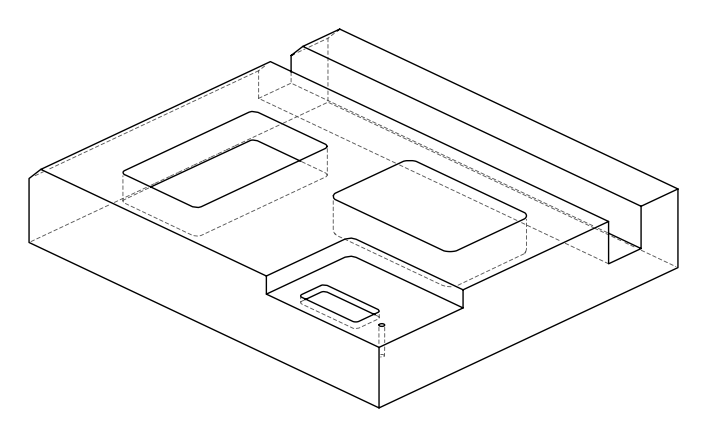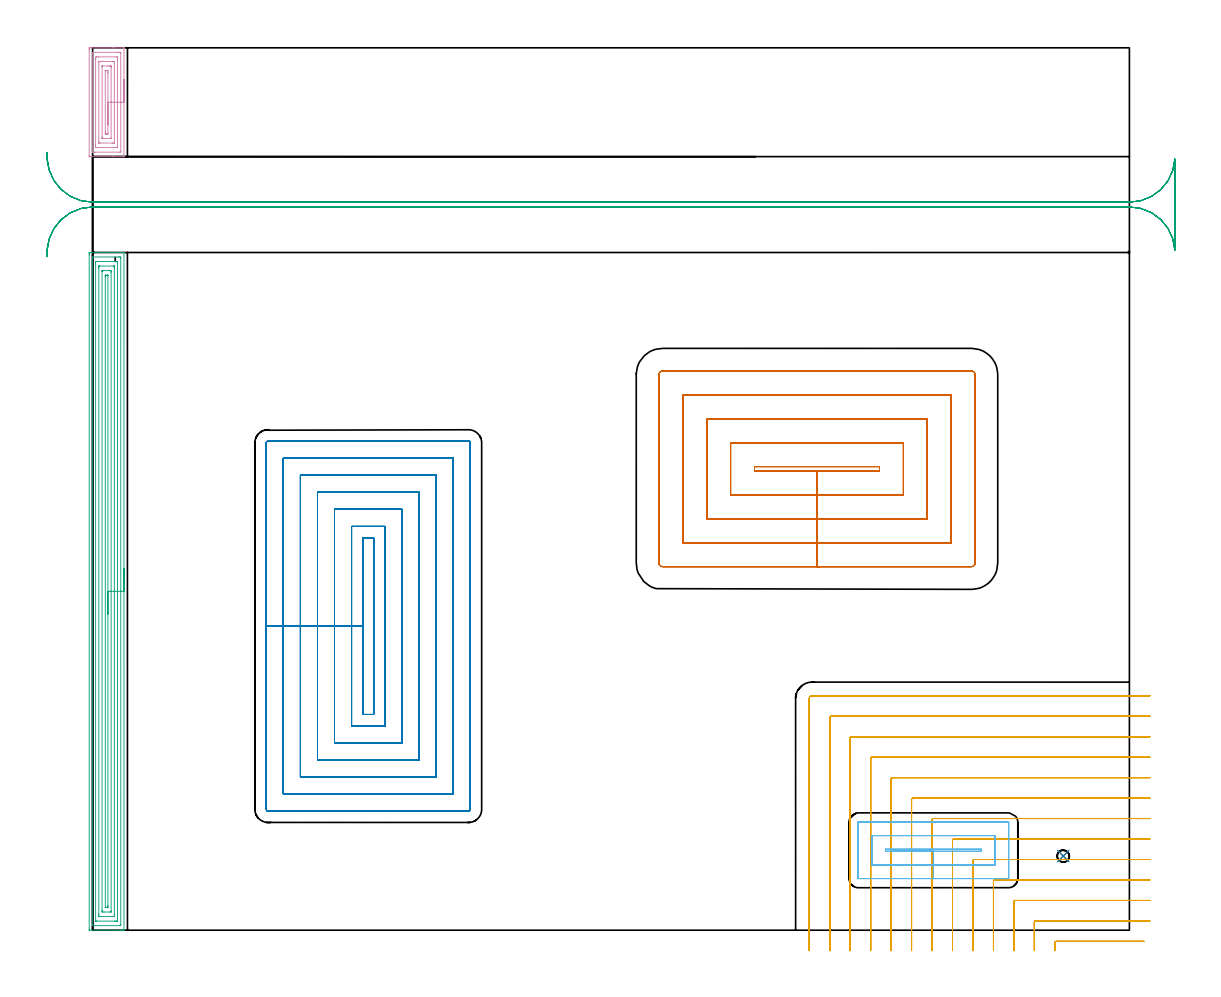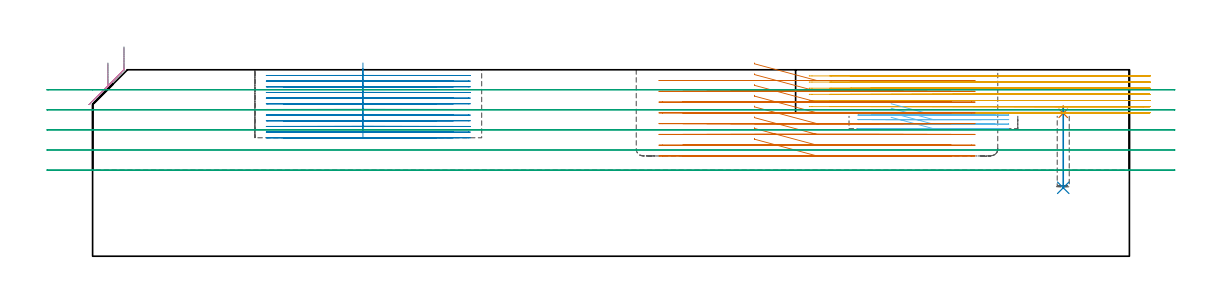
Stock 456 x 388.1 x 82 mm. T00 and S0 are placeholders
(PLAN: 9 operations, 7 tool changes, 143.5 min)
(1 SPOT_DRILL | STEP1POCKET | NXT0321_9005460120000 | 0.03 min | 1998 mm3)
(2 DRILL_BLIND_HOLE_INTO_CENTER | STEP1POCKET | NXT0301_024 | 0.15 min | 707 mm3)
(3 AREA_MILL | FG_CHAMFER_SURFACE | UGT0205_001 | 14.55 min | 35742 mm3)
(4 AREA_MILL_1 | FG_CHAMFER_SURFACE_1 | UGT0205_001 | 2.54 min | 6453 mm3)
(5 MILL_CORNER_NOTCH_RECTANGULAR | CORNER_NOTCH_RECTANGULAR | NXT0201_011 | Follow Part, ap 3, ae 75% | 30.42 min | 300500 mm3)
(6 MILL_RECTANGULAR_POCKET | POCKET_RECTANGULAR_STRAIGHT | UGT0201_007 | Follow Part, ap 2, ae 75% | 3.65 min | 16994 mm3)
(7 MILL_RECTANGULAR_POCKET_1 | POCKET_RECTANGULAR_STRAIGHT_1 | UGT0201_095 | Follow Part, ap 5, ae 75% | 24.2 min | 633242 mm3)
(8 MILL_RECTANGULAR_POCKET_2 | POCKET_RECTANGULAR_STRAIGHT_2 | NXT0201_013 | Follow Part, ap 2.5, ae 75% | 57.14 min | 514080 mm3)
(9 MILL_RECTANGULAR_SLOT | SLOT_RECTANGULAR | UGT0201_019 | Follow Part, ap 10, ae 75% | 10.87 min | 845265 mm3)
(TOOL NXT0321_9005460120000 | NC Spot Drill, 142deg, 12mm, Carbide, Uncoated | D12 PA142 FL30 Z2)
(TOOL NXT0301_024 | Carbide Drill 5.3mm [860.1-0530-027A1-MM 2214] | D5.3 PA140 FL44 Z2)
(TOOL UGT0205_001 | Chamfer Mill 20 x 3 x 45 deg. | D20 FL50 Z2)
(TOOL NXT0201_011 | ENDMILL 12mm [2P460-1200-NA 1630] | D12 FL38 Z6)
(TOOL UGT0201_007 | End Mill 8 mm | D8 FL19 Z4)
(TOOL UGT0201_095 | End mill 20 mm | D20 R3 FL38 Z4)
(TOOL NXT0201_013 | ENDMILL 10mm | D10 FL30 Z4)
(TOOL UGT0201_019 | End mill 40 mm | D40 FL63 Z6)
(OP 1 SPOT_DRILL)
G17 G21 G94 G90
T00 M6
G54
G17 G0 G90 X426.9 Y32.6 S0 M3
G43 Z92. H0
G94 G81 G98 Z62.872 F250. R66.1
G80
M5
M2
(OP 2 DRILL_BLIND_HOLE_INTO_CENTER)
G17 G21 G94 G90
T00 M6
G54
G17 G0 G90 X426.9 Y32.6 S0 M3
G43 Z92. H1
G94 G81 G98 Z30.1 F250. R65.1
G80
M5
M2
(OP 3 AREA_MILL)
G17 G21 G94 G90
T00 M6
G54
G17 G0 G90 X13.8 Y159.05 S1061 M3
G43 Z92. H0
G94 G1 Y159.012 Z91.128 F250.
Y158.898 Z90.263
Y158.709 Z89.412
Y158.447 Z88.58
Y158.113 Z87.774
Y157.71 Z87.
Y157.242 Z86.264
Y156.71 Z85.572
Y156.121 Z84.929
Y155.478 Z84.339
Y154.786 Z83.808
Y154.05 Z83.34
Y153.276 Z82.937
Y152.47 Z82.603
Y151.638 Z82.341
Y150.786 Z82.152
Y149.922 Z82.038
Y149.05 Z82.
Y0.182
X13.797 Y0.01 Z81.988
X13.761 Y0.007 Z81.952
X13.357 Y0. Z81.557
X13.088 Z81.288
X12.367 Z80.562
X11.118 Z79.315
X9.703 Z77.898
X-1.219 Z66.978
X-1.492 Y0.01 Z66.706
X-1.499 Y0.282 Z66.699
Y0.3
X-1.5 Y297.126 Z66.7
X-1.499 Y297.471 Z66.701
X-1.494 Y298.014 Z66.703
X-1.492 Y298.092 Z66.706
X-0.955 Y298.096 Z67.242
X-0.331 Y298.1 Z67.867
X10.591 Z78.785
X12.006 Z80.203
X12.367 Z80.562
X13.088 Z81.288
X13.358 Z81.557
X13.761 Y298.093 Z81.952
X13.797 Y298.09 Z81.988
X13.8 Y297.918 Z82.
Y149.05
X12.386 Z80.586
X12.385 Y2.398 Z80.585
X12.367 Y2.01 Z80.567
X11.892 Y2.001 Z80.092
X0.821 Y2. Z69.021
X0.346 Y2.001 Z68.546
X-0.067 Y2.01 Z68.133
X-0.085 Y2.417 Z68.115
X-0.086 Y2.436 Z68.114
X-0.085 Y295.702 Z68.115
X-0.067 Y296.09 Z68.133
X0.408 Y296.099 Z68.608
X11.479 Y296.1 Z79.679
X11.954 Y296.099 Z80.154
X12.367 Y296.09 Z80.567
X12.385 Y295.683 Z80.585
X12.386 Y295.664 Z80.586
Y149.05
X10.972 Z79.172
X10.971 Y5.099 Z79.171
X10.97 Y4.717 Z79.17
X10.967 Y4.205 Z79.167
X10.965 Y4.023 Z79.165
X10.787 Y4.007 Z78.987
X10.591 Y4.004 Z78.791
X9.906 Y4. Z78.106
X9.703 Z77.903
X1.709 Y4.001 Z69.909
X1.506 Y4.004 Z69.706
X1.371 Y4.01 Z69.571
X1.334 Y4.014 Z69.534
X1.333 Y4.032 Z69.533
X1.331 Y4.077 Z69.531
X1.329 Y4.205 Z69.529
Y293.001
X1.33 Y293.383 Z69.53
X1.333 Y293.895 Z69.533
X1.335 Y294.077 Z69.535
X1.513 Y294.093 Z69.713
X1.709 Y294.096 Z69.909
X2.394 Y294.1 Z70.594
X2.597 Z70.797
X10.591 Y294.099 Z78.791
X10.794 Y294.095 Z78.994
X10.929 Y294.09 Z79.129
X10.965 Y294.086 Z79.165
X10.967 Y294.068 Z79.167
X10.969 Y294.023 Z79.169
X10.971 Y293.895 Z79.171
X10.972 Y149.05 Z79.172
X9.557 Z77.757
Y6.887
X9.555 Y6.142 Z77.755
X9.552 Y6.034 Z77.752
X9.55 Y6.011 Z77.75
X9.53 Y6.007 Z77.73
X9.475 Y6.004 Z77.675
X9.255 Y6.001 Z77.455
X3.043 Z71.243
X2.825 Y6.004 Z71.025
X2.771 Y6.007 Z70.971
X2.75 Y6.01 Z70.95
X2.748 Y6.027 Z70.948
X2.746 Y6.1 Z70.946
X2.743 Y6.741 Z70.943
Y6.887
Y291.213
X2.745 Y291.958 Z70.945
X2.748 Y292.066 Z70.948
X2.75 Y292.089 Z70.95
X2.77 Y292.092 Z70.97
X2.825 Y292.096 Z71.025
X3.045 Y292.099 Z71.245
X9.257 Z77.457
X9.475 Y292.096 Z77.675
X9.529 Y292.093 Z77.729
X9.55 Y292.09 Z77.75
X9.552 Y292.073 Z77.752
X9.554 Y292. Z77.754
X9.557 Y291.359 Z77.757
Y291.213
Y149.05
X8.143 Z76.343
Y8.458
X8.14 Y8.239 Z76.34
X8.136 Y8.094 Z76.336
X8.13 Y8.009 Z76.33
X8.094 Y8.007 Z76.294
X7.926 Y8.002 Z76.126
X7.709 Y8. Z75.909
X5.044 Y8.001 Z73.244
X4.374 Y8.01 Z72.574
X4.164 Y8.03 Z72.364
X4.159 Y8.457 Z72.359
X4.157 Y8.676 Z72.357
Y289.642
X4.16 Y289.861 Z72.36
X4.164 Y290.006 Z72.364
X4.17 Y290.091 Z72.37
X4.206 Y290.093 Z72.406
X4.374 Y290.098 Z72.574
X4.591 Y290.1 Z72.791
X7.256 Y290.099 Z75.456
X7.926 Y290.09 Z76.126
X8.136 Y290.07 Z76.336
X8.141 Y289.643 Z76.341
X8.142 Y289.424 Z76.342
X8.143 Y149.05 Z76.343
X6.729 Z74.929
Y10.775
X6.728 Y10.464 Z74.928
X6.725 Y10.172 Z74.925
X6.722 Y10.03 Z74.922
X6.713 Y10.01 Z74.913
X6.676 Y10.005 Z74.876
X6.61 Y10.001 Z74.81
X6.15 Y10. Z74.35
X5.721 Y10.001 Z73.921
X5.59 Y10.007 Z73.79
X5.579 Y10.01 Z73.779
X5.576 Y10.022 Z73.776
X5.573 Y10.065 Z73.773
X5.571 Y10.152 Z73.771
Y287.325
X5.572 Y287.636 Z73.772
X5.575 Y287.927 Z73.775
X5.578 Y288.07 Z73.778
X5.587 Y288.09 Z73.787
X5.624 Y288.095 Z73.824
X5.69 Y288.099 Z73.89
X6.15 Y288.1 Z74.35
X6.578 Y288.099 Z74.778
X6.71 Y288.093 Z74.91
X6.721 Y288.09 Z74.921
X6.724 Y288.078 Z74.924
X6.727 Y288.035 Z74.927
X6.729 Y287.948 Z74.929
Y149.05
Y148.178 Z74.967
Y147.314 Z75.081
Y146.462 Z75.27
Y145.63 Z75.532
Y144.824 Z75.866
Y144.05 Z76.269
Y143.314 Z76.737
Y142.622 Z77.268
Y141.979 Z77.858
Y141.39 Z78.501
Y140.858 Z79.193
Y140.39 Z79.929
Y139.987 Z80.703
Y139.653 Z81.509
Y139.391 Z82.341
Y139.202 Z83.192
Y139.088 Z84.057
Y139.05 Z84.929
G0 Z92.
M5
M2
(OP 4 AREA_MILL_1)
G17 G21 G94 G90
T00 M6
G54
G17 G0 G90 X13.8 Y374.15 S1061 M3
G43 Z92. H0
G94 G1 Y374.112 Z91.128 F250.
Y373.998 Z90.263
Y373.809 Z89.412
Y373.547 Z88.58
Y373.213 Z87.774
Y372.81 Z87.
Y372.342 Z86.264
Y371.81 Z85.572
Y371.221 Z84.929
Y370.578 Z84.339
Y369.886 Z83.808
Y369.15 Z83.34
Y368.376 Z82.937
Y367.57 Z82.603
Y366.738 Z82.341
Y365.886 Z82.152
Y365.022 Z82.038
Y364.15 Z82.
Y340.257
X13.795 Y340.209 Z81.99
X13.788 Y340.206 Z81.983
X13.659 Y340.2 Z81.857
X9.587 Z77.786
X8.814 Z77.008
X-1.184 Z67.012
X-1.343 Y340.202 Z66.853
X-1.491 Y340.21 Z66.705
X-1.499 Y340.357 Z66.698
X-1.5 Y340.7 Z66.7
Y387.258
X-1.498 Y387.6 Z66.702
X-1.491 Y388.093 Z66.705
X-1.454 Y388.098 Z66.741
X-0.955 Y388.1 Z67.241
X-0.453 Z67.742
X8.814 Z77.008
X9.587 Z77.786
X9.703 Z77.901
X13.659 Z81.857
X13.788 Y388.094 Z81.983
X13.796 Y388.091 Z81.99
X13.8 Y388.042 Z82.
Y364.15
X12.386 Z80.586
X12.385 Y342.47 Z80.585
X12.384 Y342.452 Z80.584
X12.367 Y342.21 Z80.567
X11.748 Y342.201 Z79.948
X1.092 Y342.2 Z69.292
X0.821 Z69.021
X0.201 Y342.203 Z68.401
X-0.067 Y342.21 Z68.133
X-0.084 Y342.47 Z68.116
X-0.085 Y342.488 Z68.115
Y385.83
Y385.848
X-0.067 Y386.09 Z68.133
X0.552 Y386.099 Z68.752
X11.208 Y386.1 Z79.408
X11.479 Y386.099 Z79.679
X12.099 Y386.097 Z80.299
X12.367 Y386.09 Z80.567
X12.384 Y385.83 Z80.584
X12.385 Y385.812 Z80.585
X12.386 Y364.15 Z80.586
X10.972 Z79.172
X10.971 Y345.124 Z79.171
X10.97 Y344.747 Z79.17
X10.964 Y344.24 Z79.164
X10.628 Y344.202 Z78.828
X10.591 Y344.201 Z78.791
X9.742 Y344.2 Z77.942
X1.748 Y344.201 Z69.948
X1.709 Y344.203 Z69.909
X1.335 Y344.24 Z69.535
X1.331 Y344.617 Z69.531
X1.329 Y345.124 Z69.529
X1.328 Y345.504 Z69.528
X1.329 Y383.176 Z69.529
X1.33 Y383.553 Z69.53
X1.335 Y384.06 Z69.535
X1.672 Y384.098 Z69.872
X1.709 Y384.099 Z69.909
X2.558 Y384.1 Z70.758
X10.552 Y384.099 Z78.752
X10.591 Y384.096 Z78.791
X10.964 Y384.06 Z79.164
X10.969 Y383.683 Z79.169
X10.971 Y383.176 Z79.171
X10.972 Y382.796 Z79.172
Y364.15
X9.557 Z77.757
Y346.524
X9.555 Y346.339 Z77.755
X9.552 Y346.247 Z77.752
X9.55 Y346.21 Z77.75
X9.506 Y346.205 Z77.706
X8.814 Y346.201 Z77.014
X8.623 Y346.2 Z76.823
X3.293 Y346.201 Z71.493
X2.771 Y346.21 Z70.971
X2.749 Y346.215 Z70.949
X2.747 Y346.243 Z70.947
X2.745 Y346.315 Z70.945
X2.743 Y346.46 Z70.943
Y346.75
Y381.776
X2.745 Y381.961 Z70.945
X2.747 Y382.053 Z70.947
X2.75 Y382.09 Z70.95
X2.794 Y382.095 Z70.994
X3.486 Y382.099 Z71.686
X3.677 Y382.1 Z71.877
X9.007 Y382.099 Z77.207
X9.529 Y382.09 Z77.729
X9.551 Y382.085 Z77.751
X9.553 Y382.057 Z77.753
X9.555 Y381.985 Z77.755
X9.557 Y381.84 Z77.757
Y381.55
Y364.15
X8.143 Z76.343
X8.142 Y348.449 Z76.342
X8.138 Y348.233 Z76.338
X8.136 Y348.211 Z76.336
X8.129 Y348.207 Z76.329
X8.101 Y348.203 Z76.301
X8.043 Y348.201 Z76.243
X7.926 Y348.2 Z76.126
X5.728 Z73.928
X4.839 Z73.039
X4.374 Y348.203 Z72.574
X4.219 Y348.207 Z72.419
X4.169 Y348.21 Z72.369
X4.164 Y348.305 Z72.364
X4.159 Y348.448 Z72.359
X4.157 Y348.664 Z72.357
Y348.88
X4.158 Y379.851 Z72.358
X4.162 Y380.067 Z72.362
X4.164 Y380.089 Z72.364
X4.171 Y380.093 Z72.371
X4.199 Y380.097 Z72.399
X4.257 Y380.099 Z72.457
X4.374 Y380.1 Z72.574
X6.572 Z74.772
X7.461 Z75.661
X7.926 Y380.097 Z76.126
X8.081 Y380.093 Z76.281
X8.131 Y380.09 Z76.331
X8.136 Y379.995 Z76.336
X8.141 Y379.852 Z76.341
X8.143 Y379.636 Z76.343
Y379.42
Y364.15
X6.729 Z74.929
X6.728 Y350.434 Z74.928
X6.727 Y350.29 Z74.927
X6.724 Y350.219 Z74.924
X6.722 Y350.21 Z74.922
X6.686 Y350.205 Z74.886
X6.619 Y350.202 Z74.819
X6.385 Y350.2 Z74.585
X6.15 Z74.35
X5.915 Y350.201 Z74.115
X5.759 Y350.204 Z73.959
X5.634 Y350.21 Z73.834
X5.577 Y350.217 Z73.777
X5.576 Y350.243 Z73.776
X5.573 Y350.434 Z73.773
X5.571 Y351.011 Z73.771
Y351.319
Y377.866
X5.573 Y378.01 Z73.773
X5.576 Y378.081 Z73.776
X5.578 Y378.09 Z73.778
X5.614 Y378.094 Z73.814
X5.681 Y378.098 Z73.881
X5.915 Y378.1 Z74.115
X6.15 Z74.35
X6.385 Y378.099 Z74.585
X6.541 Y378.096 Z74.741
X6.666 Y378.09 Z74.866
X6.723 Y378.083 Z74.923
X6.724 Y378.057 Z74.924
X6.727 Y377.866 Z74.927
X6.729 Y377.289 Z74.929
Y376.981
Y364.15
Y363.278 Z74.967
Y362.414 Z75.081
Y361.562 Z75.27
Y360.73 Z75.532
Y359.924 Z75.866
Y359.15 Z76.269
Y358.414 Z76.737
Y357.722 Z77.268
Y357.079 Z77.858
Y356.49 Z78.501
Y355.958 Z79.193
Y355.49 Z79.929
Y355.087 Z80.703
Y354.753 Z81.509
Y354.491 Z82.341
Y354.302 Z83.192
Y354.188 Z84.057
Y354.15 Z84.929
G0 Z92.
M5
M2
(OP 5 MILL_CORNER_NOTCH_RECTANGULAR)
G17 G21 G94 G90
T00 M6
G54
G17 G0 G90 X462.463 Y-4.9 S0 M3
G43 Z92. H1
Z79.3
G94 G1 X459.463 F250.
X423.793 F500.
G3 X423.2 Y-5.493 R0.6
G2 X423.201 Y-6. R108.
G1 Y-9. F250.
G0 Z92.
X465. Y4.1
Z79.3
G1 X462.
X414.793 F500.
G3 X414.2 Y3.507 R0.6
G1 Y-6.
Y-9. F250.
G0 Z92.
X465. Y13.1
Z79.3
G1 X462.
X405.793 F500.
G3 X405.2 Y12.507 R0.6
G1 Y-6.
Y-9. F250.
G0 Z92.
X465. Y22.1
Z79.3
G1 X462.
X396.794 F500.
G3 X396.2 Y21.506 R0.6
G1 Y-6.
Y-9. F250.
G0 Z92.
X465. Y31.1
Z79.3
G1 X462.
X387.794 F500.
G3 X387.2 Y30.506 R0.6
G1 Y-6.
Y-9. F250.
G0 Z92.
X465. Y40.1
Z79.3
G1 X462.
X378.794 F500.
G3 X378.2 Y39.506 R0.6
G1 Y-6.
Y-9. F250.
G0 Z92.
X465. Y49.1
Z79.3
G1 X462.
X369.795 F500.
G3 X369.2 Y48.505 R0.6
G1 Y-6.
Y-9. F250.
G0 Z92.
X465. Y58.1
Z79.3
G1 X462.
X360.795 F500.
G3 X360.2 Y57.505 R0.6
G1 Y-6.
Y-9. F250.
G0 Z92.
X465. Y67.1
Z79.3
G1 X462.
X351.795 F500.
G3 X351.2 Y66.505 R0.6
G1 Y-6.
Y-9. F250.
G0 Z92.
X465. Y76.1
Z79.3
G1 X462.
X342.796 F500.
G3 X342.2 Y75.504 R0.6
G1 Y-6.
Y-9. F250.
G0 Z92.
X465. Y85.1
Z79.3
G1 X462.
X333.796 F500.
G3 X333.2 Y84.504 R0.6
G1 Y-6.
Y-9. F250.
G0 Z92.
X465. Y94.1
Z79.3
G1 X462.
X324.796 F500.
G3 X324.2 Y93.504 R0.6
G1 Y-6.
Y-9. F250.
G0 Z92.
X465. Y103.1
Z79.3
G1 X462.
X316.4 F500.
G3 X315.2 Y101.9 R1.2
G1 Y-6.
Y-9. F250.
G0 Z92.
X462.463 Y-4.9
Z76.6
G1 X459.463
X423.793 F500.
G3 X423.2 Y-5.493 R0.6
G2 X423.201 Y-6. R108.
G1 Y-9. F250.
G0 Z92.
X465. Y4.1
Z76.6
G1 X462.
X414.793 F500.
G3 X414.2 Y3.507 R0.6
G1 Y-6.
Y-9. F250.
G0 Z92.
X465. Y13.1
Z76.6
G1 X462.
X405.793 F500.
G3 X405.2 Y12.507 R0.6
G1 Y-6.
Y-9. F250.
G0 Z92.
X465. Y22.1
Z76.6
G1 X462.
X396.794 F500.
G3 X396.2 Y21.506 R0.6
G1 Y-6.
Y-9. F250.
G0 Z92.
X465. Y31.1
Z76.6
G1 X462.
X387.794 F500.
G3 X387.2 Y30.506 R0.6
G1 Y-6.
Y-9. F250.
G0 Z92.
X465. Y40.1
Z76.6
G1 X462.
X378.794 F500.
G3 X378.2 Y39.506 R0.6
G1 Y-6.
Y-9. F250.
G0 Z92.
X465. Y49.1
Z76.6
G1 X462.
X369.795 F500.
G3 X369.2 Y48.505 R0.6
G1 Y-6.
Y-9. F250.
G0 Z92.
X465. Y58.1
Z76.6
G1 X462.
X360.795 F500.
G3 X360.2 Y57.505 R0.6
G1 Y-6.
Y-9. F250.
G0 Z92.
X465. Y67.1
Z76.6
G1 X462.
X351.795 F500.
G3 X351.2 Y66.505 R0.6
G1 Y-6.
Y-9. F250.
G0 Z92.
X465. Y76.1
Z76.6
G1 X462.
X342.796 F500.
G3 X342.2 Y75.504 R0.6
G1 Y-6.
Y-9. F250.
G0 Z92.
X465. Y85.1
Z76.6
G1 X462.
X333.796 F500.
G3 X333.2 Y84.504 R0.6
G1 Y-6.
Y-9. F250.
G0 Z92.
X465. Y94.1
Z76.6
G1 X462.
X324.796 F500.
G3 X324.2 Y93.504 R0.6
G1 Y-6.
Y-9. F250.
G0 Z92.
X465. Y103.1
Z76.6
G1 X462.
X316.4 F500.
G3 X315.2 Y101.9 R1.2
G1 Y-6.
Y-9. F250.
G0 Z92.
X462.463 Y-4.9
Z73.9
G1 X459.463
X423.793 F500.
G3 X423.2 Y-5.493 R0.6
G2 X423.201 Y-6. R108.
G1 Y-9. F250.
G0 Z92.
X465. Y4.1
Z73.9
G1 X462.
X414.793 F500.
G3 X414.2 Y3.507 R0.6
G1 Y-6.
Y-9. F250.
G0 Z92.
X465. Y13.1
Z73.9
G1 X462.
X405.793 F500.
G3 X405.2 Y12.507 R0.6
G1 Y-6.
Y-9. F250.
G0 Z92.
X465. Y22.1
Z73.9
G1 X462.
X396.794 F500.
G3 X396.2 Y21.506 R0.6
G1 Y-6.
Y-9. F250.
G0 Z92.
X465. Y31.1
Z73.9
G1 X462.
X387.794 F500.
G3 X387.2 Y30.506 R0.6
G1 Y-6.
Y-9. F250.
G0 Z92.
X465. Y40.1
Z73.9
G1 X462.
X378.794 F500.
G3 X378.2 Y39.506 R0.6
G1 Y-6.
Y-9. F250.
G0 Z92.
X465. Y49.1
Z73.9
G1 X462.
X369.795 F500.
G3 X369.2 Y48.505 R0.6
G1 Y-6.
Y-9. F250.
G0 Z92.
X465. Y58.1
Z73.9
G1 X462.
X360.795 F500.
G3 X360.2 Y57.505 R0.6
G1 Y-6.
Y-9. F250.
G0 Z92.
X465. Y67.1
Z73.9
G1 X462.
X351.795 F500.
G3 X351.2 Y66.505 R0.6
G1 Y-6.
Y-9. F250.
G0 Z92.
X465. Y76.1
Z73.9
G1 X462.
X342.796 F500.
G3 X342.2 Y75.504 R0.6
G1 Y-6.
Y-9. F250.
G0 Z92.
X465. Y85.1
Z73.9
G1 X462.
X333.796 F500.
G3 X333.2 Y84.504 R0.6
G1 Y-6.
Y-9. F250.
G0 Z92.
X465. Y94.1
Z73.9
G1 X462.
X324.796 F500.
G3 X324.2 Y93.504 R0.6
G1 Y-6.
Y-9. F250.
G0 Z92.
X465. Y103.1
Z73.9
G1 X462.
X316.4 F500.
G3 X315.2 Y101.9 R1.2
G1 Y-6.
Y-9. F250.
G0 Z92.
X462.463 Y-4.9
Z71.2
G1 X459.463
X423.793 F500.
G3 X423.2 Y-5.493 R0.6
G2 X423.201 Y-6. R108.
G1 Y-9. F250.
G0 Z92.
X465. Y4.1
Z71.2
G1 X462.
X414.793 F500.
G3 X414.2 Y3.507 R0.6
G1 Y-6.
Y-9. F250.
G0 Z92.
X465. Y13.1
Z71.2
G1 X462.
X405.793 F500.
G3 X405.2 Y12.507 R0.6
G1 Y-6.
Y-9. F250.
G0 Z92.
X465. Y22.1
Z71.2
G1 X462.
X396.794 F500.
G3 X396.2 Y21.506 R0.6
G1 Y-6.
Y-9. F250.
G0 Z92.
X465. Y31.1
Z71.2
G1 X462.
X387.794 F500.
G3 X387.2 Y30.506 R0.6
G1 Y-6.
Y-9. F250.
G0 Z92.
X465. Y40.1
Z71.2
G1 X462.
X378.794 F500.
G3 X378.2 Y39.506 R0.6
G1 Y-6.
Y-9. F250.
G0 Z92.
X465. Y49.1
Z71.2
G1 X462.
X369.795 F500.
G3 X369.2 Y48.505 R0.6
G1 Y-6.
Y-9. F250.
G0 Z92.
X465. Y58.1
Z71.2
G1 X462.
X360.795 F500.
G3 X360.2 Y57.505 R0.6
G1 Y-6.
Y-9. F250.
G0 Z92.
X465. Y67.1
Z71.2
G1 X462.
X351.795 F500.
G3 X351.2 Y66.505 R0.6
G1 Y-6.
Y-9. F250.
G0 Z92.
X465. Y76.1
Z71.2
G1 X462.
X342.796 F500.
G3 X342.2 Y75.504 R0.6
G1 Y-6.
Y-9. F250.
G0 Z92.
X465. Y85.1
Z71.2
G1 X462.
X333.796 F500.
G3 X333.2 Y84.504 R0.6
G1 Y-6.
Y-9. F250.
G0 Z92.
X465. Y94.1
Z71.2
G1 X462.
X324.796 F500.
G3 X324.2 Y93.504 R0.6
G1 Y-6.
Y-9. F250.
G0 Z92.
X465. Y103.1
Z71.2
G1 X462.
X316.4 F500.
G3 X315.2 Y101.9 R1.2
G1 Y-6.
Y-9. F250.
G0 Z92.
X462.463 Y-4.9
Z68.5
G1 X459.463
X423.793 F500.
G3 X423.2 Y-5.493 R0.6
G2 X423.201 Y-6. R108.
G1 Y-9. F250.
G0 Z92.
X465. Y4.1
Z68.5
G1 X462.
X414.793 F500.
G3 X414.2 Y3.507 R0.6
G1 Y-6.
Y-9. F250.
G0 Z92.
X465. Y13.1
Z68.5
G1 X462.
X405.793 F500.
G3 X405.2 Y12.507 R0.6
G1 Y-6.
Y-9. F250.
G0 Z92.
X465. Y22.1
Z68.5
G1 X462.
X396.794 F500.
G3 X396.2 Y21.506 R0.6
G1 Y-6.
Y-9. F250.
G0 Z92.
X465. Y31.1
Z68.5
G1 X462.
X387.794 F500.
G3 X387.2 Y30.506 R0.6
G1 Y-6.
Y-9. F250.
G0 Z92.
X465. Y40.1
Z68.5
G1 X462.
X378.794 F500.
G3 X378.2 Y39.506 R0.6
G1 Y-6.
Y-9. F250.
G0 Z92.
X465. Y49.1
Z68.5
G1 X462.
X369.795 F500.
G3 X369.2 Y48.505 R0.6
G1 Y-6.
Y-9. F250.
G0 Z92.
X465. Y58.1
Z68.5
G1 X462.
X360.795 F500.
G3 X360.2 Y57.505 R0.6
G1 Y-6.
Y-9. F250.
G0 Z92.
X465. Y67.1
Z68.5
G1 X462.
X351.795 F500.
G3 X351.2 Y66.505 R0.6
G1 Y-6.
Y-9. F250.
G0 Z92.
X465. Y76.1
Z68.5
G1 X462.
X342.796 F500.
G3 X342.2 Y75.504 R0.6
G1 Y-6.
Y-9. F250.
G0 Z92.
X465. Y85.1
Z68.5
G1 X462.
X333.796 F500.
G3 X333.2 Y84.504 R0.6
G1 Y-6.
Y-9. F250.
G0 Z92.
X465. Y94.1
Z68.5
G1 X462.
X324.796 F500.
G3 X324.2 Y93.504 R0.6
G1 Y-6.
Y-9. F250.
G0 Z92.
X465. Y103.1
Z68.5
G1 X462.
X316.4 F500.
G3 X315.2 Y101.9 R1.2
G1 Y-6.
Y-9. F250.
G0 Z92.
X462.463 Y-4.9
Z65.8
G1 X459.463
X423.793 F500.
G3 X423.2 Y-5.493 R0.6
G2 X423.201 Y-6. R108.
G1 Y-9. F250.
G0 Z92.
X465. Y4.1
Z65.8
G1 X462.
X414.793 F500.
G3 X414.2 Y3.507 R0.6
G1 Y-6.
Y-9. F250.
G0 Z92.
X465. Y13.1
Z65.8
G1 X462.
X405.793 F500.
G3 X405.2 Y12.507 R0.6
G1 Y-6.
Y-9. F250.
G0 Z92.
X465. Y22.1
Z65.8
G1 X462.
X396.794 F500.
G3 X396.2 Y21.506 R0.6
G1 Y-6.
Y-9. F250.
G0 Z92.
X465. Y31.1
Z65.8
G1 X462.
X387.794 F500.
G3 X387.2 Y30.506 R0.6
G1 Y-6.
Y-9. F250.
G0 Z92.
X465. Y40.1
Z65.8
G1 X462.
X378.794 F500.
G3 X378.2 Y39.506 R0.6
G1 Y-6.
Y-9. F250.
G0 Z92.
X465. Y49.1
Z65.8
G1 X462.
X369.795 F500.
G3 X369.2 Y48.505 R0.6
G1 Y-6.
Y-9. F250.
G0 Z92.
X465. Y58.1
Z65.8
G1 X462.
X360.795 F500.
G3 X360.2 Y57.505 R0.6
G1 Y-6.
Y-9. F250.
G0 Z92.
X465. Y67.1
Z65.8
G1 X462.
X351.795 F500.
G3 X351.2 Y66.505 R0.6
G1 Y-6.
Y-9. F250.
G0 Z92.
X465. Y76.1
Z65.8
G1 X462.
X342.796 F500.
G3 X342.2 Y75.504 R0.6
G1 Y-6.
Y-9. F250.
G0 Z92.
X465. Y85.1
Z65.8
G1 X462.
X333.796 F500.
G3 X333.2 Y84.504 R0.6
G1 Y-6.
Y-9. F250.
G0 Z92.
X465. Y94.1
Z65.8
G1 X462.
X324.796 F500.
G3 X324.2 Y93.504 R0.6
G1 Y-6.
Y-9. F250.
G0 Z92.
X465. Y103.1
Z65.8
G1 X462.
X316.4 F500.
G3 X315.2 Y101.9 R1.2
G1 Y-6.
Y-9. F250.
G0 Z92.
X462.463 Y-4.9
Z63.1
G1 X459.463
X423.793 F500.
G3 X423.2 Y-5.493 R0.6
G2 X423.201 Y-6. R108.
G1 Y-9. F250.
G0 Z92.
X465. Y4.1
Z63.1
G1 X462.
X414.793 F500.
G3 X414.2 Y3.507 R0.6
G1 Y-6.
Y-9. F250.
G0 Z92.
X465. Y13.1
Z63.1
G1 X462.
X405.793 F500.
G3 X405.2 Y12.507 R0.6
G1 Y-6.
Y-9. F250.
G0 Z92.
X465. Y22.1
Z63.1
G1 X462.
X396.794 F500.
G3 X396.2 Y21.506 R0.6
G1 Y-6.
Y-9. F250.
G0 Z92.
X465. Y31.1
Z63.1
G1 X462.
X387.794 F500.
G3 X387.2 Y30.506 R0.6
G1 Y-6.
Y-9. F250.
G0 Z92.
X465. Y40.1
Z63.1
G1 X462.
X378.794 F500.
G3 X378.2 Y39.506 R0.6
G1 Y-6.
Y-9. F250.
G0 Z92.
X465. Y49.1
Z63.1
G1 X462.
X369.795 F500.
G3 X369.2 Y48.505 R0.6
G1 Y-6.
Y-9. F250.
G0 Z92.
X465. Y58.1
Z63.1
G1 X462.
X360.795 F500.
G3 X360.2 Y57.505 R0.6
G1 Y-6.
Y-9. F250.
G0 Z92.
X465. Y67.1
Z63.1
G1 X462.
X351.795 F500.
G3 X351.2 Y66.505 R0.6
G1 Y-6.
Y-9. F250.
G0 Z92.
X465. Y76.1
Z63.1
G1 X462.
X342.796 F500.
G3 X342.2 Y75.504 R0.6
G1 Y-6.
Y-9. F250.
G0 Z92.
X465. Y85.1
Z63.1
G1 X462.
X333.796 F500.
G3 X333.2 Y84.504 R0.6
G1 Y-6.
Y-9. F250.
G0 Z92.
X465. Y94.1
Z63.1
G1 X462.
X324.796 F500.
G3 X324.2 Y93.504 R0.6
G1 Y-6.
Y-9. F250.
G0 Z92.
X465. Y103.1
Z63.1
G1 X462.
X316.4 F500.
G3 X315.2 Y101.9 R1.2
G1 Y-6.
Y-9. F250.
G0 Z92.
M5
M2
(OP 6 MILL_RECTANGULAR_POCKET)
G17 G21 G94 G90
T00 M6
G54
G17 G0 G90 X351.168 Y34.7 S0 M3
G43 Z92. H0
Z67.069
G94 G1 X369.8 Z62.077 F250.
X390.9 F500.
Y35.6
X348.7
Y34.7
X369.8
Y28.7
X396.9
Y41.6
X342.7
Y28.7
X369.8
Y22.7
X402.8
X402.855 Y22.705
X402.895 Y22.745
X402.9 Y22.8
Y47.5
X402.895 Y47.555
X402.855 Y47.595
X402.8 Y47.6
X336.8
X336.745 Y47.595
X336.705 Y47.555
X336.7 Y47.5
Y22.8
X336.705 Y22.745
X336.745 Y22.705
X336.8 Y22.7
X369.8
X370.8
G0 X351.168 Y34.7 Z65.077
G1 X369.8 Z60.085 F250.
X390.9 F500.
Y35.6
X348.7
Y34.7
X369.8
Y28.7
X396.9
Y41.6
X342.7
Y28.7
X369.8
Y22.7
X402.8
X402.855 Y22.705
X402.895 Y22.745
X402.9 Y22.8
Y47.5
X402.895 Y47.555
X402.855 Y47.595
X402.8 Y47.6
X336.8
X336.745 Y47.595
X336.705 Y47.555
X336.7 Y47.5
Y22.8
X336.705 Y22.745
X336.745 Y22.705
X336.8 Y22.7
X369.8
X370.8
G0 X351.168 Y34.7 Z63.085
G1 X369.8 Z58.092 F250.
X390.9 F500.
Y35.6
X348.7
Y34.7
X369.8
Y28.7
X396.9
Y41.6
X342.7
Y28.7
X369.8
Y22.7
X402.8
X402.855 Y22.705
X402.895 Y22.745
X402.9 Y22.8
Y47.5
X402.895 Y47.555
X402.855 Y47.595
X402.8 Y47.6
X336.8
X336.745 Y47.595
X336.705 Y47.555
X336.7 Y47.5
Y22.8
X336.705 Y22.745
X336.745 Y22.705
X336.8 Y22.7
X369.8
X370.8
G0 X351.168 Y34.7 Z61.092
G1 X369.8 Z56.1 F250.
X390.9 F500.
Y35.6
X348.7
Y34.7
X369.8
Y28.7
X396.9
Y41.6
X342.7
Y28.7
X369.8
Y22.7
X402.8
X402.855 Y22.705
X402.895 Y22.745
X402.9 Y22.8
Y47.5
X402.895 Y47.555
X402.855 Y47.595
X402.8 Y47.6
X336.8
X336.745 Y47.595
X336.705 Y47.555
X336.7 Y47.5
Y22.8
X336.705 Y22.745
X336.745 Y22.705
X336.8 Y22.7
X369.8
X370.8
G0 Z92.
M5
M2
(OP 7 MILL_RECTANGULAR_POCKET_1)
G17 G21 G94 G90
T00 M6
G54
G17 G0 G90 X291.1 Y203.277 S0 M3
G43 Z92. H0
Z85.
G94 G1 Y201.9 Z84.631 F250.
X318.6 Z77.262
X346.1 F500.
Y203.9
X291.1
Y201.9
X318.6
Y191.4
X356.6
Y214.4
X280.6
Y191.4
X318.6
Y180.9
X367.1
Y224.9
X270.1
Y180.9
X318.6
Y170.4
X377.6
Y235.4
X259.6
Y170.4
X318.6
Y159.9
X386.5
G3 X388.1 Y161.5 R1.6
G1 Y244.3
G3 X386.5 Y245.9 R1.6
G1 X250.7
G3 X249.1 Y244.3 R1.6
G1 Y161.5
G3 X250.7 Y159.9 R1.6
G1 X318.6
X319.6
G0 X291.1 Y203.277 Z80.262
G1 Y201.9 Z79.894 F250.
X318.6 Z72.525
X346.1 F500.
Y203.9
X291.1
Y201.9
X318.6
Y191.4
X356.6
Y214.4
X280.6
Y191.4
X318.6
Y180.9
X367.1
Y224.9
X270.1
Y180.9
X318.6
Y170.4
X377.6
Y235.4
X259.6
Y170.4
X318.6
Y159.9
X386.5
G3 X388.1 Y161.5 R1.6
G1 Y244.3
G3 X386.5 Y245.9 R1.6
G1 X250.7
G3 X249.1 Y244.3 R1.6
G1 Y161.5
G3 X250.7 Y159.9 R1.6
G1 X318.6
X319.6
G0 X291.1 Y203.277 Z75.525
G1 Y201.9 Z75.156 F250.
X318.6 Z67.787
X346.1 F500.
Y203.9
X291.1
Y201.9
X318.6
Y191.4
X356.6
Y214.4
X280.6
Y191.4
X318.6
Y180.9
X367.1
Y224.9
X270.1
Y180.9
X318.6
Y170.4
X377.6
Y235.4
X259.6
Y170.4
X318.6
Y159.9
X386.5
G3 X388.1 Y161.5 R1.6
G1 Y244.3
G3 X386.5 Y245.9 R1.6
G1 X250.7
G3 X249.1 Y244.3 R1.6
G1 Y161.5
G3 X250.7 Y159.9 R1.6
G1 X318.6
X319.6
G0 X291.1 Y203.277 Z70.787
G1 Y201.9 Z70.419 F250.
X318.6 Z63.05
X346.1 F500.
Y203.9
X291.1
Y201.9
X318.6
Y191.4
X356.6
Y214.4
X280.6
Y191.4
X318.6
Y180.9
X367.1
Y224.9
X270.1
Y180.9
X318.6
Y170.4
X377.6
Y235.4
X259.6
Y170.4
X318.6
Y159.9
X386.5
G3 X388.1 Y161.5 R1.6
G1 Y244.3
G3 X386.5 Y245.9 R1.6
G1 X250.7
G3 X249.1 Y244.3 R1.6
G1 Y161.5
G3 X250.7 Y159.9 R1.6
G1 X318.6
X319.6
G0 X291.1 Y203.277 Z66.05
G1 Y201.9 Z65.681 F250.
X318.6 Z58.312
X346.1 F500.
Y203.9
X291.1
Y201.9
X318.6
Y191.4
X356.6
Y214.4
X280.6
Y191.4
X318.6
Y180.9
X367.1
Y224.9
X270.1
Y180.9
X318.6
Y170.4
X377.6
Y235.4
X259.6
Y170.4
X318.6
Y159.9
X386.5
G3 X388.1 Y161.5 R1.6
G1 Y244.3
G3 X386.5 Y245.9 R1.6
G1 X250.7
G3 X249.1 Y244.3 R1.6
G1 Y161.5
G3 X250.7 Y159.9 R1.6
G1 X318.6
X319.6
G0 X291.1 Y203.277 Z61.312
G1 Y201.9 Z60.944 F250.
X318.6 Z53.575
X346.1 F500.
Y203.9
X291.1
Y201.9
X318.6
Y191.4
X356.6
Y214.4
X280.6
Y191.4
X318.6
Y180.9
X367.1
Y224.9
X270.1
Y180.9
X318.6
Y170.4
X377.6
Y235.4
X259.6
Y170.4
X318.6
Y159.9
X386.5
G3 X388.1 Y161.5 R1.6
G1 Y244.3
G3 X386.5 Y245.9 R1.6
G1 X250.7
G3 X249.1 Y244.3 R1.6
G1 Y161.5
G3 X250.7 Y159.9 R1.6
G1 X318.6
X319.6
G0 X291.1 Y203.277 Z56.575
G1 Y201.9 Z56.206 F250.
X318.6 Z48.837
X346.1 F500.
Y203.9
X291.1
Y201.9
X318.6
Y191.4
X356.6
Y214.4
X280.6
Y191.4
X318.6
Y180.9
X367.1
Y224.9
X270.1
Y180.9
X318.6
Y170.4
X377.6
Y235.4
X259.6
Y170.4
X318.6
Y159.9
X386.5
G3 X388.1 Y161.5 R1.6
G1 Y244.3
G3 X386.5 Y245.9 R1.6
G1 X250.7
G3 X249.1 Y244.3 R1.6
G1 Y161.5
G3 X250.7 Y159.9 R1.6
G1 X318.6
X319.6
G0 X291.1 Y203.277 Z51.837
G1 Y201.9 Z51.469 F250.
X318.6 Z44.1
X346.1 F500.
Y203.9
X291.1
Y201.9
X318.6
Y191.4
X356.6
Y214.4
X280.6
Y191.4
X318.6
Y180.9
X367.1
Y224.9
X270.1
Y180.9
X318.6
Y170.4
X377.6
Y235.4
X259.6
Y170.4
X318.6
Y159.9
X386.5
G3 X388.1 Y161.5 R1.6
G1 Y244.3
G3 X386.5 Y245.9 R1.6
G1 X250.7
G3 X249.1 Y244.3 R1.6
G1 Y161.5
G3 X250.7 Y159.9 R1.6
G1 X318.6
X319.6
G0 Z92.
M5
M2
(OP 8 MILL_RECTANGULAR_POCKET_2)
G17 G21 G94 G90
T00 M6
G54
G17 G0 G90 X118.9 Y154.245 S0 M3
G43 Z92. H0
Z85.
G94 G1 Y133.75 Z79.508 F250.
Y94.9 F500.
X123.6
Y172.6
X118.9
Y133.75
X113.9
Y89.9
X128.6
Y177.6
X113.9
Y133.75
X106.4
Y82.4
X136.1
Y185.1
X106.4
Y133.75
X98.9
Y74.9
X143.6
Y192.6
X98.9
Y133.75
X91.4
Y67.4
X151.1
Y200.1
X91.4
Y133.75
X83.9
Y59.9
X158.6
Y207.6
X83.9
Y133.75
X76.4
Y53.1
G3 X77.1 Y52.4 R0.7
G1 X165.4
G3 X166.1 Y53.1 R0.7
G1 Y214.4
G3 X165.4 Y215.1 R0.7
G1 X77.1
G3 X76.4 Y214.4 R0.7
G1 Y133.75
Y132.75
G0 X118.9 Y154.245 Z82.508
G1 Y133.75 Z77.017 F250.
Y94.9 F500.
X123.6
Y172.6
X118.9
Y133.75
X113.9
Y89.9
X128.6
Y177.6
X113.9
Y133.75
X106.4
Y82.4
X136.1
Y185.1
X106.4
Y133.75
X98.9
Y74.9
X143.6
Y192.6
X98.9
Y133.75
X91.4
Y67.4
X151.1
Y200.1
X91.4
Y133.75
X83.9
Y59.9
X158.6
Y207.6
X83.9
Y133.75
X76.4
Y53.1
G3 X77.1 Y52.4 R0.7
G1 X165.4
G3 X166.1 Y53.1 R0.7
G1 Y214.4
G3 X165.4 Y215.1 R0.7
G1 X77.1
G3 X76.4 Y214.4 R0.7
G1 Y133.75
Y132.75
G0 X118.9 Y154.245 Z80.017
G1 Y133.75 Z74.525 F250.
Y94.9 F500.
X123.6
Y172.6
X118.9
Y133.75
X113.9
Y89.9
X128.6
Y177.6
X113.9
Y133.75
X106.4
Y82.4
X136.1
Y185.1
X106.4
Y133.75
X98.9
Y74.9
X143.6
Y192.6
X98.9
Y133.75
X91.4
Y67.4
X151.1
Y200.1
X91.4
Y133.75
X83.9
Y59.9
X158.6
Y207.6
X83.9
Y133.75
X76.4
Y53.1
G3 X77.1 Y52.4 R0.7
G1 X165.4
G3 X166.1 Y53.1 R0.7
G1 Y214.4
G3 X165.4 Y215.1 R0.7
G1 X77.1
G3 X76.4 Y214.4 R0.7
G1 Y133.75
Y132.75
G0 X118.9 Y154.245 Z77.525
G1 Y133.75 Z72.033 F250.
Y94.9 F500.
X123.6
Y172.6
X118.9
Y133.75
X113.9
Y89.9
X128.6
Y177.6
X113.9
Y133.75
X106.4
Y82.4
X136.1
Y185.1
X106.4
Y133.75
X98.9
Y74.9
X143.6
Y192.6
X98.9
Y133.75
X91.4
Y67.4
X151.1
Y200.1
X91.4
Y133.75
X83.9
Y59.9
X158.6
Y207.6
X83.9
Y133.75
X76.4
Y53.1
G3 X77.1 Y52.4 R0.7
G1 X165.4
G3 X166.1 Y53.1 R0.7
G1 Y214.4
G3 X165.4 Y215.1 R0.7
G1 X77.1
G3 X76.4 Y214.4 R0.7
G1 Y133.75
Y132.75
G0 X118.9 Y154.245 Z75.033
G1 Y133.75 Z69.542 F250.
Y94.9 F500.
X123.6
Y172.6
X118.9
Y133.75
X113.9
Y89.9
X128.6
Y177.6
X113.9
Y133.75
X106.4
Y82.4
X136.1
Y185.1
X106.4
Y133.75
X98.9
Y74.9
X143.6
Y192.6
X98.9
Y133.75
X91.4
Y67.4
X151.1
Y200.1
X91.4
Y133.75
X83.9
Y59.9
X158.6
Y207.6
X83.9
Y133.75
X76.4
Y53.1
G3 X77.1 Y52.4 R0.7
G1 X165.4
G3 X166.1 Y53.1 R0.7
G1 Y214.4
G3 X165.4 Y215.1 R0.7
G1 X77.1
G3 X76.4 Y214.4 R0.7
G1 Y133.75
Y132.75
G0 X118.9 Y154.245 Z72.542
G1 Y133.75 Z67.05 F250.
Y94.9 F500.
X123.6
Y172.6
X118.9
Y133.75
X113.9
Y89.9
X128.6
Y177.6
X113.9
Y133.75
X106.4
Y82.4
X136.1
Y185.1
X106.4
Y133.75
X98.9
Y74.9
X143.6
Y192.6
X98.9
Y133.75
X91.4
Y67.4
X151.1
Y200.1
X91.4
Y133.75
X83.9
Y59.9
X158.6
Y207.6
X83.9
Y133.75
X76.4
Y53.1
G3 X77.1 Y52.4 R0.7
G1 X165.4
G3 X166.1 Y53.1 R0.7
G1 Y214.4
G3 X165.4 Y215.1 R0.7
G1 X77.1
G3 X76.4 Y214.4 R0.7
G1 Y133.75
Y132.75
G0 X118.9 Y154.245 Z70.05
G1 Y133.75 Z64.558 F250.
Y94.9 F500.
X123.6
Y172.6
X118.9
Y133.75
X113.9
Y89.9
X128.6
Y177.6
X113.9
Y133.75
X106.4
Y82.4
X136.1
Y185.1
X106.4
Y133.75
X98.9
Y74.9
X143.6
Y192.6
X98.9
Y133.75
X91.4
Y67.4
X151.1
Y200.1
X91.4
Y133.75
X83.9
Y59.9
X158.6
Y207.6
X83.9
Y133.75
X76.4
Y53.1
G3 X77.1 Y52.4 R0.7
G1 X165.4
G3 X166.1 Y53.1 R0.7
G1 Y214.4
G3 X165.4 Y215.1 R0.7
G1 X77.1
G3 X76.4 Y214.4 R0.7
G1 Y133.75
Y132.75
G0 X118.9 Y154.245 Z67.558
G1 Y133.75 Z62.067 F250.
Y94.9 F500.
X123.6
Y172.6
X118.9
Y133.75
X113.9
Y89.9
X128.6
Y177.6
X113.9
Y133.75
X106.4
Y82.4
X136.1
Y185.1
X106.4
Y133.75
X98.9
Y74.9
X143.6
Y192.6
X98.9
Y133.75
X91.4
Y67.4
X151.1
Y200.1
X91.4
Y133.75
X83.9
Y59.9
X158.6
Y207.6
X83.9
Y133.75
X76.4
Y53.1
G3 X77.1 Y52.4 R0.7
G1 X165.4
G3 X166.1 Y53.1 R0.7
G1 Y214.4
G3 X165.4 Y215.1 R0.7
G1 X77.1
G3 X76.4 Y214.4 R0.7
G1 Y133.75
Y132.75
G0 X118.9 Y154.245 Z65.067
G1 Y133.75 Z59.575 F250.
Y94.9 F500.
X123.6
Y172.6
X118.9
Y133.75
X113.9
Y89.9
X128.6
Y177.6
X113.9
Y133.75
X106.4
Y82.4
X136.1
Y185.1
X106.4
Y133.75
X98.9
Y74.9
X143.6
Y192.6
X98.9
Y133.75
X91.4
Y67.4
X151.1
Y200.1
X91.4
Y133.75
X83.9
Y59.9
X158.6
Y207.6
X83.9
Y133.75
X76.4
Y53.1
G3 X77.1 Y52.4 R0.7
G1 X165.4
G3 X166.1 Y53.1 R0.7
G1 Y214.4
G3 X165.4 Y215.1 R0.7
G1 X77.1
G3 X76.4 Y214.4 R0.7
G1 Y133.75
Y132.75
G0 X118.9 Y154.245 Z62.575
G1 Y133.75 Z57.083 F250.
Y94.9 F500.
X123.6
Y172.6
X118.9
Y133.75
X113.9
Y89.9
X128.6
Y177.6
X113.9
Y133.75
X106.4
Y82.4
X136.1
Y185.1
X106.4
Y133.75
X98.9
Y74.9
X143.6
Y192.6
X98.9
Y133.75
X91.4
Y67.4
X151.1
Y200.1
X91.4
Y133.75
X83.9
Y59.9
X158.6
Y207.6
X83.9
Y133.75
X76.4
Y53.1
G3 X77.1 Y52.4 R0.7
G1 X165.4
G3 X166.1 Y53.1 R0.7
G1 Y214.4
G3 X165.4 Y215.1 R0.7
G1 X77.1
G3 X76.4 Y214.4 R0.7
G1 Y133.75
Y132.75
G0 X118.9 Y154.245 Z60.083
G1 Y133.75 Z54.592 F250.
Y94.9 F500.
X123.6
Y172.6
X118.9
Y133.75
X113.9
Y89.9
X128.6
Y177.6
X113.9
Y133.75
X106.4
Y82.4
X136.1
Y185.1
X106.4
Y133.75
X98.9
Y74.9
X143.6
Y192.6
X98.9
Y133.75
X91.4
Y67.4
X151.1
Y200.1
X91.4
Y133.75
X83.9
Y59.9
X158.6
Y207.6
X83.9
Y133.75
X76.4
Y53.1
G3 X77.1 Y52.4 R0.7
G1 X165.4
G3 X166.1 Y53.1 R0.7
G1 Y214.4
G3 X165.4 Y215.1 R0.7
G1 X77.1
G3 X76.4 Y214.4 R0.7
G1 Y133.75
Y132.75
G0 X118.9 Y154.245 Z57.592
G1 Y133.75 Z52.1 F250.
Y94.9 F500.
X123.6
Y172.6
X118.9
Y133.75
X113.9
Y89.9
X128.6
Y177.6
X113.9
Y133.75
X106.4
Y82.4
X136.1
Y185.1
X106.4
Y133.75
X98.9
Y74.9
X143.6
Y192.6
X98.9
Y133.75
X91.4
Y67.4
X151.1
Y200.1
X91.4
Y133.75
X83.9
Y59.9
X158.6
Y207.6
X83.9
Y133.75
X76.4
Y53.1
G3 X77.1 Y52.4 R0.7
G1 X165.4
G3 X166.1 Y53.1 R0.7
G1 Y214.4
G3 X165.4 Y215.1 R0.7
G1 X77.1
G3 X76.4 Y214.4 R0.7
G1 Y133.75
Y132.75
G0 Z92.
M5
M2
(OP 9 MILL_RECTANGULAR_SLOT)
G17 G21 G94 G90
T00 M6
G54
G17 G0 G90 X-20.196 Y299.168 S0 M3
G43 Z92. H0
Z73.18
G94 G1 X-19.594 Y302.107 F250.
G2 X0. Y318.1 R20. F500.
G1 X456.
G2 X475.97 Y299.195 R20.
G1 X476.
Y339.105
X475.97
G2 X456. Y320.2 R20.
G1 X0.
G2 X-19.595 Y336.193 R20.
G1 X-20.196 Y339.132 F250.
G0 X-20.134 Y296.2 Z64.36
G1 X-19.97 Y299.195
G2 X0. Y318.1 R20. F500.
G1 X456.
G2 X475.97 Y299.195 R20.
G1 X476.
Y339.105
X475.97
G2 X456. Y320.2 R20.
G1 X0.
G2 X-19.97 Y339.105 R20.
G1 X-20.134 Y342.1 F250.
G0 Y296.2 Z55.54
G1 X-19.97 Y299.195
G2 X0. Y318.1 R20. F500.
G1 X456.
G2 X475.97 Y299.195 R20.
G1 X476.
Y339.105
X475.97
G2 X456. Y320.2 R20.
G1 X0.
G2 X-19.97 Y339.105 R20.
G1 X-20.134 Y342.1 F250.
G0 Y296.2 Z46.72
G1 X-19.97 Y299.195
G2 X0. Y318.1 R20. F500.
G1 X456.
G2 X475.97 Y299.195 R20.
G1 X476.
Y339.105
X475.97
G2 X456. Y320.2 R20.
G1 X0.
G2 X-19.97 Y339.105 R20.
G1 X-20.134 Y342.1 F250.
G0 Y296.2 Z37.9
G1 X-19.97 Y299.195
G2 X0. Y318.1 R20. F500.
G1 X456.
G2 X475.97 Y299.195 R20.
G1 X476.
Y339.105
X475.97
G2 X456. Y320.2 R20.
G1 X0.
G2 X-19.97 Y339.105 R20.
G1 X-20.134 Y342.1 F250.
G0 Z92.
M5
M2
